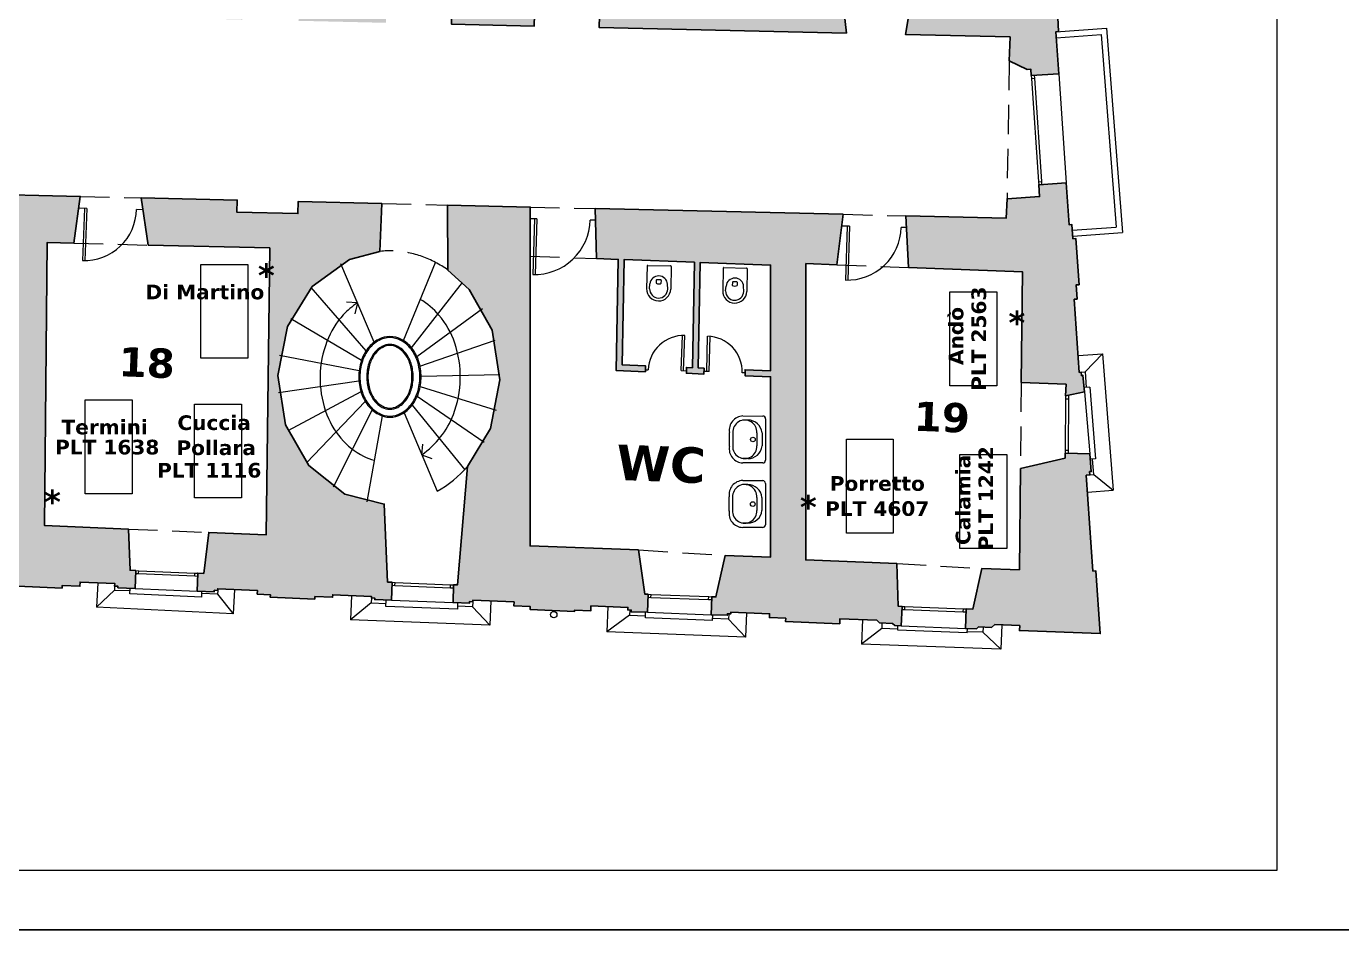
# Model space of a CAD drawing. Extents: x 1037 to 14540, y 1034 to 18285.
# Drawn here: x 5500 to 7742, y 5167 to 6707 of the extents above; entities that cross this region are included whole.
import ezdxf

# ---------------------------------------------------------------- set-up
doc = ezdxf.new("R2010")
doc.units = 0
doc.header["$LTSCALE"] = 100
doc.header["$MEASUREMENT"] = 0
doc.linetypes.add('TRATTEGGIATA', pattern=[0.75, 0.5, -0.25])
for name, color, linetype in [('infissi', 251, 'CONTINUOUS'), ('legenda testi', 7, 'CONTINUOUS'), ('murature polilinee', 7, 'CONTINUOUS'), ('murature retini', 253, 'CONTINUOUS'), ('proiezioni', 252, 'CONTINUOUS'), ('Sanitari', 252, 'CONTINUOUS'), ('Tavoli', 250, 'CONTINUOUS'), ('testi PLT', 154, 'CONTINUOUS')]:
    doc.layers.add(name, color=color, linetype=linetype)
for name, color, linetype, lineweight in [('testi', 252, 'CONTINUOUS', 30), ('testi nomi personale', 251, 'CONTINUOUS', 20), ('testi numero stanza', 40, 'CONTINUOUS', 30)]:
    doc.layers.add(name, color=color, linetype=linetype, lineweight=lineweight)
doc.styles.add('stile1', font='verdanab.ttf', dxfattribs={"height": 1})

msp = doc.modelspace()

# ---------------------------------------------------------------- hatches: boundary and pattern name
at = {"layer": 'murature retini', "lineweight": 30}
h = msp.add_hatch(color=256, dxfattribs=at)
h.paths.add_polyline_path([(6573, 8146.9), (6885.6, 8136.8), (6880.2, 8000.4), (6794.4, 8003.7), (6795.7, 8036.4), (6569.9, 8043.2)])
h.paths.add_polyline_path([(5831.4, 8119.1), (5944.8, 8282.2), (6005.7, 8240.5), (6009.7, 8242.5), (6010.3, 8255.8), (6145.5, 8264.4), (6156.8, 8160.4), (6453, 8150.8), (6449.9, 8047.3), (6146.7, 8055.8), (6140.6, 7897), (6058.2, 7861), (5941.9, 7865.6), (5945.3, 7993.8), (5938, 7998.9), (5938.1, 8015.5), (5932.8, 8017.4), (5923, 8037.6), (5913.7, 8048.7), (5915.3, 8053.5), (5902.8, 8063.9), (5903, 8070.7)])
h.paths.add_polyline_path([(7083.5, 8695.2), (7083, 8702.6), (7112.8, 8706), (7114.2, 8685.6), (7118.8, 8685.7), (7127, 8566.6), (7122.4, 8566.3), (7124.1, 8540.9), (7121.1, 8540.7), (7129.3, 8422.2), (7131.9, 8422.5), (7132.4, 8416.7), (7135, 8417), (7137.6, 8387.9), (7080.1, 8383.7), (7079.4, 8390.2), (7027.5, 8395.8), (7021.5, 8576.5), (6114.1, 8553.4), (6132.5, 8383.8), (5999.2, 8375.3), (5979.7, 8631.7), (5611.1, 8637.7), (5618, 8546.9), (5694.6, 8467), (5573.9, 8293.5), (5489.6, 8350.6), (5483.8, 8347.7), (5471.9, 8354.7), (5468, 8353.1), (5443.9, 8364.5), (5430.2, 8367.8), (5427.4, 8373), (5414, 8374.1), (5407.6, 8381.8), (5269.5, 8382.5), (5269.7, 8402.9), (4958.7, 8406), (4958.5, 8383.9), (4829.4, 8384.5), (4824.7, 8378.9), (4808.7, 8378.7), (4806.7, 8372), (4786.3, 8369.7), (4769.8, 8364.2), (4765, 8365.8), (4752.7, 8358.6), (4746.7, 8359.9), (4664.7, 8306.8), (4599.2, 8408.9), (4581.3, 8554), (4607.9, 8571.4), (4567.8, 8654.9), (4184, 8659.2), (4182, 8518.6), (4130.1, 8519.1), (4131, 8562.7), (3445.2, 8590.8), (3449.3, 8843.1), (3512.7, 8842.4), (3509.5, 8646.1), (4094.5, 8622.1), (4097.9, 8832.3), (4127.9, 8831.8), (4126.1, 8724.7), (4378.4, 8720.6), (4380, 8822.2), (4390.4, 8821.8), (4388.8, 8720.4), (4636.1, 8716.4), (4637.8, 8823.6), (4667.8, 8823.1), (4666.1, 8715.9), (5947.1, 8695.2), (5944.5, 8821), (6012.7, 8822.9), (6016, 8666)])
h.paths.add_polyline_path([(4114.3, 8362.9), (4180.6, 8362.7), (4179.8, 8290.2), (4209.9, 8309.9), (4338, 8240), (4403.7, 8137.7), (4296.8, 8068.4), (4296.4, 8063.5), (4287, 8057), (4287.4, 8052.1), (4276, 8038.6), (4269.1, 8022.3), (4263.8, 8017.6), (4263.2, 8005), (4258.6, 8000), (4255.4, 7881.2), (4234.1, 7881.8), (4225.8, 7570.9), (4246.9, 7570.4), (4243.2, 7434.1), (4247.7, 7429.3), (4247, 7414.9), (4252, 7412.4), (4256.3, 7394.4), (4262.4, 7386.7), (4261.3, 7379.1), (4273.1, 7370.6), (4272.7, 7365.5), (4355.8, 7309.6), (4258.4, 7173), (4156.1, 7242.6), (4153.2, 7111.5), (4108, 7112.5), (4112.8, 7329.8), (4014.9, 7332), (4018.7, 7459.6), (4068.7, 7458.5), (4083.3, 7997.5), (4013.6, 7999.1), (4014.9, 8112.6), (4103.1, 8111.6)])
h.paths.add_polyline_path([(3401.1, 8510.3), (3562.2, 8504.7), (3560.4, 8335.1), (3535, 8335.4), (3533.6, 8298.8), (3427.2, 8293.8), (3426.7, 8281), (3393.3, 8282.3), (3394.6, 8321), (3400.2, 8320.8), (3401.4, 8354.1), (3390.8, 8354.5), (3391.5, 8374.6), (3378.1, 8375), (3381.7, 8480.3), (3395.1, 8479.8), (3396, 8504.3), (3400.9, 8504.1)])
h.paths.add_polyline_path([(3387.8, 8157.7), (3422.1, 8156.4), (3421.8, 8148.7), (3526.8, 8131.7), (3526.2, 8116.5), (3605.4, 8115.2), (3603.7, 8009.2), (3528.4, 8011), (3523.9, 7847.4), (3480.6, 7848.9), (3480.7, 7854.9), (3418.2, 7857), (3418.1, 7851.1), (3366, 7852.9), (3360.7, 7881), (3361.3, 7899.1), (3368.5, 7902.8), (3375.8, 7917.9), (3379.6, 7917.7), (3380.6, 7946.9), (3376.8, 7947), (3377.7, 7972.7), (3364.3, 7973.2), (3367.3, 8062.2), (3380.8, 8061.7), (3381.6, 8087.4), (3395.7, 8086.9), (3396.7, 8115.5), (3386.4, 8115.8)])
h.paths.add_polyline_path([(3357.9, 7636.7), (3414.5, 7634.7), (3414.4, 7628.7), (3476.9, 7626.6), (3477, 7632.6), (3518, 7631.2), (3513.7, 7471), (3605, 7468.9), (3601.5, 7349.2), (3520.4, 7351), (3520.2, 7343.6), (3399.9, 7327.6), (3362.8, 7329), (3364, 7363.7), (3370.9, 7363.5), (3372, 7399), (3365, 7399.2), (3365.7, 7421.5), (3352.3, 7421.9), (3355.5, 7527.2), (3368.9, 7526.8), (3370.3, 7570.4), (3366.9, 7575.5), (3364.8, 7575.5), (3351.9, 7591.4), (3352.5, 7608), (3361.3, 7620), (3357.8, 7633.7)])
h.paths.add_polyline_path([(3354.3, 7198.3), (3391.9, 7197), (3503, 7169.7), (3493.2, 6853.2), (3588.9, 6851), (3588.4, 6831), (3687.2, 6828.8), (3687.7, 6848.8), (3876.7, 6844.5), (3874.8, 6763.8), (3685.8, 6768), (3686.3, 6788), (3587.5, 6790.2), (3587, 6770.2), (3447.9, 6773.4), (3445.2, 6728.4), (3369.1, 6711.3), (3368.3, 6691.6), (3329.6, 6692.5), (3323.5, 6722.2), (3320, 6725.2), (3320.1, 6729.3), (3323.8, 6732.1), (3324.4, 6741), (3332.9, 6743.4), (3334.4, 6780), (3328.9, 6780.3), (3330.3, 6810.6), (3326, 6810.8), (3329.4, 6883.3), (3331, 6883.2), (3334.6, 6890), (3335.4, 6914.4), (3343.3, 6914.2), (3345.6, 6981.1), (3341.8, 6981.2), (3342.7, 7006.9), (3329.3, 7007.4), (3332.8, 7107.7), (3346.2, 7107.2), (3347.1, 7133), (3361.2, 7132.5), (3362.2, 7161), (3351.8, 7161.4)])
h.paths.add_polyline_path([(4105.2, 6992.5), (4150.5, 6991.5), (4147.5, 6860.4), (4305.2, 6856.8), (4302.9, 6754.1), (3984.1, 6761.3), (3985.9, 6842.1), (4101.8, 6839.5)])
h.paths.add_polyline_path([(4415.3, 6854.4), (4569.8, 6850.9), (4596.9, 6877.5), (4599.1, 6941.2), (4530.3, 6988.1), (4537.3, 7028.4), (4613.9, 7135.9), (4710.5, 7071), (4714.4, 7072.7), (4727.1, 7064.8), (4747.4, 7060), (4763.3, 7059.6), (4767, 7053.7), (4781.9, 7052.4), (4789.7, 7048), (4937.2, 7046.6), (4937, 7026.2), (5247.9, 7022), (5248.2, 7043.7), (5385.9, 7042.5), (5386.1, 7051.4), (5397.3, 7052), (5402, 7056.6), (5421.3, 7059.1), (5427.9, 7052.2), (5545.4, 7123.2), (5638.4, 6978.6), (5419.8, 6838.8), (5421.3, 6818.4), (5859.2, 6801.8), (5867.9, 6718.9), (5702.3, 6722.6), (5702.7, 6742.6), (5598.9, 6744.9), (5598.5, 6724.9), (5221.5, 6733.4), (5221.9, 6753.4), (5107, 6756), (5106.6, 6736), (4712.1, 6744.9), (4712.6, 6764.9), (4605.1, 6767.3), (4604.7, 6747.3), (4412.9, 6751.6)])
h.paths.add_polyline_path([(5805.9, 7293.4), (5887, 7346), (5887.3, 7352.5), (5901.7, 7361.6), (5900.8, 7370), (5913.8, 7385.9), (5914.7, 7391.4), (5918.7, 7397.3), (5922.2, 7398), (5923.4, 7416.1), (5930.1, 7418.6), (5933.7, 7554.7), (6045.8, 7550.3), (6044.1, 7508.3), (6124, 7460.6), (6121.1, 7383), (6417.3, 7374.1), (6414.2, 7269.9), (6108.6, 7282.8), (6104.1, 7080.6), (6030.8, 7082.3), (6036.5, 7233.3), (5900.4, 7146.2)])
h.paths.add_polyline_path([(6537.3, 7370.5), (6770.1, 7363.6), (6770.9, 7384.8), (6855.9, 7381.6), (6853.8, 7326.9), (6904.5, 7326.3), (6901.3, 7249.4), (6534.1, 7264.8)])
h.paths.add_polyline_path([(6860.6, 7500.8), (6864.7, 7606), (6779.4, 7609.3), (6775.4, 7504.1)])
h.paths.add_polyline_path([(6789.9, 7884.4), (6875.5, 7881.2), (6872.1, 7793), (6786.5, 7796.2)])
h.paths.add_polyline_path([(7077.5, 7864), (7173.9, 7869.8), (7177.4, 7819.5), (7183.9, 7818.6), (7179.2, 7781.3), (7132.5, 7778.1), (7131.7, 7790), (7073.5, 7790.8)])
h.paths.add_polyline_path([(7061.9, 7574.1), (7145.7, 7586.1), (7145.4, 7590.3), (7192.9, 7593.6), (7202.9, 7557.7), (7195.5, 7555.6), (7200.2, 7487.9), (7056.7, 7476.8)])
h.paths.add_polyline_path([(7050.2, 7355.9), (7213.2, 7368.6), (7214.9, 7344.4), (7219.9, 7344.8), (7225.4, 7266), (7220.3, 7265.6), (7222, 7241.6), (7217.1, 7241.2), (7226, 7112.7), (7230.6, 7113.2), (7231.1, 7107.5), (7233.7, 7107.7), (7236.2, 7079.9), (7199.4, 7077.4), (7198.7, 7085.6), (7114.8, 7087.5), (7125.5, 7239.9), (7005.7, 7245), (7014.2, 7325), (7048.5, 7324.6)])
h.paths.add_polyline_path([(7112.1, 6946.8), (7207.8, 6965.4), (7207.1, 6975), (7244.9, 6977.6), (7247.7, 6943.8), (7245, 6943.6), (7245.5, 6937.9), (7238, 6937.3), (7245.8, 6824.9), (7250.6, 6825.2), (7252.3, 6801.1), (7257.3, 6801.5), (7262.7, 6722.7), (7257.7, 6722.3), (7259.3, 6698.3), (7254.5, 6697.9), (7259.4, 6626.6), (7212.6, 6623.3), (7211.8, 6634.3), (7205.5, 6633.9), (7174.9, 6648.6), (7176.4, 6689.4), (6998.2, 6693.4), (7012.7, 6778.1), (7108.8, 6775.9)])
h.paths.add_polyline_path([(6999.1, 6384.3), (7170, 6380.4), (7171.3, 6413.3), (7226.7, 6417.1), (7225.4, 6437.2), (7272.2, 6440.5), (7277.1, 6369), (7282, 6369.3), (7283.6, 6345.2), (7288.7, 6345.6), (7294.1, 6266.8), (7289, 6266.4), (7290.7, 6242.3), (7285.9, 6242), (7294.4, 6117.5), (7297.7, 6117.8), (7298.2, 6112.1), (7300.8, 6112.3), (7303.3, 6084.4), (7271.2, 6077.5), (7272, 6097.2), (7195.5, 6100.1), (7197.5, 6288.9), (7003.3, 6296.3)])
h.paths.add_polyline_path([(7194.1, 5953.7), (7270.3, 5971.4), (7270.5, 5979.7), (7312.3, 5978.7), (7314.8, 5948.4), (7312.1, 5948.2), (7312.6, 5942.5), (7306.5, 5942), (7317.7, 5778.8), (7322.8, 5779.1), (7330.2, 5672.1), (7192.5, 5677.3), (7192.9, 5685.8), (7150.6, 5687.4), (7144.7, 5682.5), (7122.7, 5683.5), (7119, 5680.4), (7100.5, 5681.1), (7101.9, 5714.3), (7113.1, 5713.9), (7128.6, 5783.3), (7192.3, 5780.9)])
h.paths.add_polyline_path([(6469.1, 6396.7), (6891.8, 6386.9), (6881.1, 6300.9), (6828.4, 6302.9), (6828.3, 5797.6), (6983.3, 5791.7), (6985.8, 5718.7), (6992.3, 5718.5), (6990.9, 5685.2), (6980.1, 5685.7), (6976.2, 5689.5), (6954.2, 5690.3), (6949.5, 5695), (6886.4, 5697.4), (6886.1, 5689), (6793.9, 5692.5), (6794.2, 5698.4), (6766.4, 5699.4), (6766.7, 5705.9), (6700.4, 5708.5), (6700.3, 5705.7), (6694.6, 5705.9), (6694.5, 5703.3), (6666.7, 5704.4), (6667.9, 5735), (6675.1, 5734.7), (6690.9, 5805.5), (6768.3, 5802.6), (6768.4, 6110), (6724.7, 6111.8), (6724.9, 6121.8), (6768.4, 6120.1), (6768.4, 6300.2), (6648.5, 6304.8), (6644.9, 6125), (6654.9, 6124.6), (6654.7, 6114.6), (6624.7, 6115.8), (6624.9, 6125.8), (6634.9, 6125.4), (6638.5, 6305.1), (6518.6, 6309.7), (6515, 6130.3), (6555, 6128.6), (6554.8, 6118.6), (6504.8, 6120.7), (6508.6, 6310.1), (6471.7, 6311.5)])
h.paths.add_polyline_path([(6217.7, 6402.6), (6358.6, 6399.3), (6358.4, 5821.7), (6543.1, 5814.7), (6554, 5739.3), (6559.5, 5739.1), (6558.3, 5708.5), (6530.6, 5709.5), (6530.7, 5712.2), (6524.9, 5712.4), (6525.1, 5716.8), (6462.1, 5719.4), (6461.7, 5710.9), (6434.2, 5712.1), (6434.1, 5710), (6358.5, 5713.1), (6358.7, 5718.2), (6330.8, 5719.3), (6331.1, 5726.1), (6260.7, 5729), (6260.6, 5726.4), (6254.9, 5726.6), (6254.8, 5724), (6227, 5725), (6227.6, 5755.2), (6234.3, 5755), (6251.8, 5957.1), (6290.6, 6021.5), (6307, 6105), (6293.8, 6189.1), (6254.4, 6258.7), (6218.2, 6291.9)])
h.paths.add_polyline_path([(5695.4, 6414.8), (5859.1, 6411), (5858.6, 6390.5), (5962.4, 6388.2), (5962.9, 6408.6), (6105.7, 6405.2), (6102.3, 6323.7), (6050.3, 6309.8), (5986.8, 6263.8), (5944.8, 6195.8), (5928.4, 6112.3), (5941.6, 6028.1), (5980.9, 5958.6), (6042.7, 5910.1), (6109.6, 5892.9), (6115.4, 5759.9), (6123, 5759.6), (6122.3, 5729), (6093.5, 5730.1), (6093.6, 5732.7), (6087.8, 5732.9), (6087.9, 5735.6), (6021.9, 5738.4), (6021.7, 5734.1), (5991.4, 5735.3), (5991.2, 5731), (5915.4, 5734.2), (5915.6, 5738.5), (5893.2, 5739.4), (5893.4, 5745.8), (5825.9, 5748.6), (5825.8, 5745.8), (5820, 5746), (5819.9, 5743.4), (5790.7, 5744.5), (5791.9, 5775.2), (5802, 5774.8), (5810.6, 5844.5), (5908.2, 5840.3), (5914.5, 6329.7), (5707.4, 6334.5)])
h.paths.add_polyline_path([(6027, 6982.3), (6101.8, 6980.7), (6097.7, 6798.7), (6114.5, 6798.3), (6112.6, 6713.3), (5963.3, 6716.7), (5977.6, 6797.3), (6019.9, 6795.7)])
h.paths.add_polyline_path([(6226.5, 6795.8), (6367.4, 6792.6), (6367, 6772.6), (6479, 6770.1), (6479.4, 6790.1), (6887.8, 6780.9), (6897.4, 6695.7), (6476.1, 6705.2), (6476.5, 6725.2), (6366, 6727.6), (6365.5, 6707.6), (6224.6, 6710.8)])
h.paths.add_polyline_path([(7083.9, 7984.6), (7165.7, 7989.5), (7164.4, 8007.3), (7168.5, 8007.6), (7160.1, 8129.2), (7154.5, 8128.8), (7153.8, 8136.5), (7150.2, 8136.3), (7141.2, 8246.7), (7146.8, 8247.2), (7146.3, 8252.9), (7149, 8253.1), (7146.3, 8286.2), (7090.6, 8281.7), (7092, 8268.4), (7031.8, 8257.9), (7035.3, 8132), (7000.8, 8133.1), (6997.9, 8058.8), (7087.8, 8055.9)])
h.paths.add_polyline_path([(5214.5, 6426.1), (5591.5, 6417.3), (5580.3, 6337.5), (5535, 6338.6), (5530.4, 5856.6), (5673.5, 5850.4), (5676.5, 5780), (5686.2, 5779.6), (5685, 5748.9), (5655.6, 5750.3), (5655.7, 5752.9), (5650, 5753.2), (5650.2, 5757.6), (5591.2, 5760), (5590.8, 5752.8), (5560.5, 5754), (5560.4, 5749.7), (5484.6, 5752.9), (5484.7, 5757.2), (5454.4, 5758.4), (5454.8, 5766.8), (5392.3, 5769.4), (5392.2, 5766.2), (5386.5, 5766.5), (5386.4, 5763.8), (5355.6, 5765), (5356.8, 5796.6), (5368, 5796.1), (5381, 5866.7), (5476.8, 5862.6), (5481.4, 6339.8), (5233.6, 6345.6)])
h.paths.add_polyline_path([(4705.2, 6438), (5099.6, 6428.8), (5075.8, 5882.3), (5238, 5875.3), (5241.2, 5801), (5251.9, 5800.6), (5250.7, 5769.4), (5219.8, 5770.8), (5219.9, 5773.4), (5214.2, 5773.7), (5214.4, 5779.1), (5147.2, 5781.7), (5147, 5775.6), (5116.7, 5776.8), (5116.5, 5770.8), (5046.5, 5773.5), (5046.8, 5780), (5019.6, 5781), (5019.9, 5788.6), (4950.1, 5791.3), (4949.9, 5786.4), (4944.2, 5786.6), (4944.1, 5784), (4913.3, 5785.2), (4914.6, 5816.9), (4921.8, 5816.6), (4930.7, 5889.2), (5031.4, 5884.9), (5046.4, 6350), (4726.1, 6357.5)])
h.paths.add_polyline_path([(4407.6, 6445.7), (4597.8, 6441.2), (4595.7, 6401), (4643, 6306.8), (4630, 5903.4), (4795, 5896.3), (4798.1, 5821.9), (4808.3, 5821.5), (4807.1, 5789.7), (4776.1, 5791.2), (4776.2, 5793.9), (4770.5, 5794.2), (4770.7, 5799), (4708.5, 5801.4), (4708.3, 5795.3), (4680.4, 5796.3), (4680.2, 5791.3), (4608.2, 5794), (4608.5, 5801.4), (4576.3, 5802.6), (4576.4, 5806.9), (4508.5, 5811.7), (4508.4, 5808.6), (4502.7, 5808.8), (4502.6, 5806.1), (4474.9, 5807.2), (4476.2, 5840.6), (4482.6, 5840.4), (4487.6, 5911.4), (4573.5, 5907.7), (4588.2, 6361.4), (4419.8, 6365.4)])
h.paths.add_polyline_path([(3977.2, 6455), (4302.5, 6447.4), (4286.2, 6367.8), (4203.6, 6369.7), (4189.2, 5925.2), (4361.3, 5917.8), (4364.3, 5845.5), (4372.6, 5845.1), (4371.3, 5811.7), (4343.3, 5813), (4343.5, 5815.6), (4337.7, 5815.9), (4338, 5821.1), (4269.8, 5824.1), (4269.6, 5817.6), (4239.2, 5819), (4239, 5814.7), (4163.9, 5818), (4164.1, 5822.3), (4142.1, 5823.3), (4142.5, 5831.1), (4072.7, 5834.2), (4072.6, 5830.6), (4066.9, 5830.8), (4066.8, 5828.2), (4039.1, 5829.2), (4040.4, 5862), (4048.7, 5861.7), (4063.6, 5932.2), (4131, 5929.3), (4145.2, 6369), (4123.3, 6369.5), (4125.1, 6425.3), (3976.8, 6428.7)])
h.paths.add_polyline_path([(3690.3, 6461.7), (3867.9, 6457.6), (3865.2, 6371.6), (3839.7, 6372.2), (3825.8, 5942.4), (3919.2, 5938.4), (3927.9, 5866.9), (3935.5, 5866.5), (3934.2, 5833.7), (3906.4, 5835.1), (3906.5, 5837.7), (3900.8, 5838), (3901, 5842.6), (3833.2, 5845.6), (3833, 5840.5), (3805.9, 5841.8), (3805.6, 5834.7), (3732, 5837.9), (3732.3, 5845), (3705.5, 5846.2), (3705.8, 5851.3), (3635.8, 5854.4), (3635.7, 5851.3), (3630, 5851.5), (3629.9, 5848.8), (3602.9, 5849.9), (3604.2, 5883.7), (3613.8, 5883.3), (3628.8, 5953.4), (3770.8, 5947.3), (3784.6, 6373.5), (3703.6, 6375.4)])
h.paths.add_polyline_path([(3320.5, 6541.3), (3362.1, 6540.4), (3361.8, 6530.9), (3433.8, 6520.1), (3430.9, 6467.8), (3588.6, 6464.1), (3565.2, 6378.6), (3426.2, 6381.9), (3418, 6230.9), (3337.8, 6225.8), (3337.3, 6214.4), (3304.3, 6216.5), (3305.7, 6250), (3312.9, 6250.4), (3315.6, 6317.9), (3311.3, 6318.1), (3312.7, 6348.4), (3308.4, 6348.6), (3311.8, 6419), (3316.1, 6418.8), (3319, 6496.9), (3313.5, 6498.9), (3313.6, 6507.8), (3310.1, 6510.9), (3310.2, 6515), (3313.9, 6517.8)])
h.paths.add_polyline_path([(3300.1, 6113), (3332.3, 6111.9), (3331.9, 6100.5), (3410, 6085), (3403.3, 5963.2), (3485.8, 5959.6), (3491.8, 5888.6), (3499.3, 5888.2), (3498, 5854.4), (3470.8, 5855.7), (3471, 5858.3), (3465.2, 5858.6), (3465.6, 5865.9), (3391.2, 5869.2), (3390.9, 5860.6), (3366, 5861.7), (3365.9, 5858.6), (3315.3, 5860.8), (3315.5, 5866.2), (3293.3, 5867.2), (3295, 5904.8), (3290.7, 5905), (3293.9, 5975.4), (3298.1, 5975.2), (3299.5, 6005.6), (3302.9, 6005.5), (3305.4, 6066.3), (3298.3, 6067.7)])

# ---------------------------------------------------------------- linework, layer by layer
at = {"layer": 'infissi', "linetype": 'Continuous'}
for p, q in [((7212.6, 6623.3), (7212.9, 6618.3)), ((7212.9, 6618.3), (7225, 6442.2)), ((7217.5, 6623.7), (7217.9, 6618.7)), ((7217.9, 6618.7), (7230, 6442.6)), ((7225, 6442.2), (7225.4, 6437.2)), ((7230, 6442.6), (7230.3, 6437.6)), ((5602.5, 6396.9), (5588.7, 6397.4)), ((5598.5, 6397), (5595.5, 6308.1)), ((5602.5, 6396.9), (5599.5, 6308)), ((5698.4, 6394.6), (5687.5, 6395.3)), ((6370, 6378.9), (6358.1, 6379.3)), ((6366, 6379.1), (6362.8, 6284.3)), ((6370, 6378.9), (6366.8, 6284.3)), ((6469.7, 6376.7), (6460.8, 6377)), ((6903, 6366.5), (6889.4, 6366.9)), ((6899, 6366.6), (6895.9, 6274.7)), ((6903, 6366.5), (6899.9, 6274.7)), ((7000.1, 6364.3), (6991, 6364.6)), ((6615.8, 6120.4), (6618.3, 6180.2)), ((6619.8, 6120.2), (6622.3, 6180.2)), ((6659.8, 6119), (6661, 6178.9)), ((6663.8, 6118.9), (6665, 6178.7)), ((6554.8, 6122), (6559.8, 6121.8)), ((6615.8, 6120.4), (6624.8, 6120)), ((6663.8, 6118.9), (6654.8, 6119.1)), ((6724.8, 6116.7), (6719.8, 6116.8)), ((6724.8, 6116.7), (6719.8, 6116.8)), ((7271.2, 6077.5), (7271.2, 6072.5)), ((7276.3, 6078.6), (7276.2, 6072.4)), ((7271.2, 6072.5), (7270.5, 5984.7)), ((7276.2, 6072.4), (7275.5, 5984.6)), ((7270.5, 5984.7), (7270.5, 5979.7)), ((7275.5, 5984.6), (7275.5, 5979.6)), ((5691, 5774.4), (5786.7, 5770.4)), ((5691.2, 5779.4), (5786.9, 5775.4)), ((6127.9, 5754.4), (6222.6, 5750.4)), ((6128.1, 5759.4), (6222.9, 5755.4)), ((6564.3, 5733.9), (6662.7, 5730.2)), ((6564.5, 5738.9), (6662.9, 5735.2)), ((6997.3, 5718.3), (7096.9, 5714.5)), ((6997.1, 5713.3), (7096.7, 5709.5))]:
    msp.add_line(p, q, dxfattribs=at)
at = {"layer": 'infissi'}
for p, q in [((7212.9, 6618.3), (7217.9, 6618.7)), ((7225, 6442.2), (7230, 6442.6)), ((7271.2, 6072.5), (7276.2, 6072.4)), ((7270.5, 5984.7), (7275.5, 5984.6))]:
    msp.add_line(p, q, dxfattribs=at)
at = {"layer": 'infissi', "linetype": 'Continuous'}
for centre, radius, start, end in [((5598.5, 6397), 89, 268.0724, 358.9132), ((6366, 6379.1), 94.8, 268.0724, 358.7625), ((6899, 6366.6), 91.9, 268.0724, 358.7625), ((6619.8, 6120.2), 60, 87.6301, 178.4709), ((6659.8, 6119), 60, 357.9875, 88.8283)]:
    msp.add_arc(centre, radius, start, end, dxfattribs=at)
at = {"layer": 'legenda testi', "lineweight": 30}
msp.add_lwpolyline([(1036.6, 18284.6), (14540.3, 18284.6), (14540.3, 5167.4), (1036.6, 5167.4)], close=True, dxfattribs=at)
at = {"layer": 'legenda testi'}
msp.add_lwpolyline([(1125.6, 5269.1), (7631.9, 5269.1), (7631.9, 9380), (1125.6, 9380)], close=True, dxfattribs=at)
at = {"layer": 'murature polilinee', "lineweight": 30}
for points in [[(6226.5, 6795.8), (6367.4, 6792.6), (6367, 6772.6), (6479, 6770.1), (6479.4, 6790.1), (6887.8, 6780.9), (6897.4, 6695.7), (6476.1, 6705.2), (6476.5, 6725.2), (6366, 6727.6), (6365.5, 6707.6), (6224.6, 6710.8)], [(6999.1, 6384.3), (7170, 6380.4), (7171.3, 6413.3), (7226.7, 6417.1), (7225.4, 6437.2), (7272.2, 6440.5), (7277.1, 6369), (7282, 6369.3), (7283.6, 6345.2), (7288.7, 6345.6), (7294.1, 6266.8), (7289, 6266.4), (7290.7, 6242.3), (7285.9, 6242), (7294.4, 6117.5), (7297.7, 6117.8), (7298.2, 6112.1), (7300.8, 6112.3), (7303.3, 6084.4), (7271.2, 6077.5), (7272, 6097.2), (7195.5, 6100.1), (7197.5, 6288.9), (7003.3, 6296.3)], [(5695.4, 6414.8), (5859.1, 6411), (5858.6, 6390.5), (5962.4, 6388.2), (5962.9, 6408.6), (6105.7, 6405.2), (6102.3, 6323.7), (6050.3, 6309.8), (5986.8, 6263.8), (5944.8, 6195.8), (5928.4, 6112.3), (5941.6, 6028.1), (5980.9, 5958.6), (6042.7, 5910.1), (6109.6, 5892.9), (6115.4, 5759.9), (6123, 5759.6), (6122.3, 5729), (6093.5, 5730.1), (6093.6, 5732.7), (6087.8, 5732.9), (6087.9, 5735.6), (6021.9, 5738.4), (6021.7, 5734.1), (5991.4, 5735.3), (5991.2, 5731), (5915.4, 5734.2), (5915.6, 5738.5), (5893.2, 5739.4), (5893.4, 5745.8), (5825.9, 5748.6), (5825.8, 5745.8), (5820, 5746), (5819.9, 5743.4), (5790.7, 5744.5), (5791.9, 5775.2), (5802, 5774.8), (5810.6, 5844.5), (5908.2, 5840.3), (5914.5, 6329.7), (5707.4, 6334.5)], [(6217.7, 6402.6), (6358.6, 6399.3), (6358.4, 5821.7), (6543.1, 5814.7), (6554, 5739.3), (6559.5, 5739.1), (6558.3, 5708.5), (6530.6, 5709.5), (6530.7, 5712.2), (6524.9, 5712.4), (6525.1, 5716.8), (6462.1, 5719.4), (6461.7, 5710.9), (6434.2, 5712.1), (6434.1, 5710), (6358.5, 5713.1), (6358.7, 5718.2), (6330.8, 5719.3), (6331.1, 5726.1), (6260.7, 5729), (6260.6, 5726.4), (6254.9, 5726.6), (6254.8, 5724), (6227, 5725), (6227.6, 5755.2), (6234.3, 5755), (6251.8, 5957.1), (6290.6, 6021.5), (6307, 6105), (6293.8, 6189.1), (6254.4, 6258.7), (6218.2, 6291.9)], [(6469.1, 6396.7), (6891.8, 6386.9), (6881.1, 6300.9), (6828.4, 6302.9), (6828.3, 5797.6), (6983.3, 5791.7), (6985.8, 5718.7), (6992.3, 5718.5), (6990.9, 5685.2), (6980.1, 5685.7), (6976.2, 5689.5), (6954.2, 5690.3), (6949.5, 5695), (6886.4, 5697.4), (6886.1, 5689), (6793.9, 5692.5), (6794.2, 5698.4), (6766.4, 5699.4), (6766.7, 5705.9), (6700.4, 5708.5), (6700.3, 5705.7), (6694.6, 5705.9), (6694.5, 5703.3), (6666.7, 5704.4), (6667.9, 5735), (6675.1, 5734.7), (6690.9, 5805.5), (6768.3, 5802.6), (6768.4, 6110), (6724.7, 6111.8), (6724.9, 6121.8), (6768.4, 6120.1), (6768.4, 6300.2), (6648.5, 6304.8), (6644.9, 6125), (6654.9, 6124.6), (6654.7, 6114.6), (6624.7, 6115.8), (6624.9, 6125.8), (6634.9, 6125.4), (6638.5, 6305.1), (6518.6, 6309.7), (6515, 6130.3), (6555, 6128.6), (6554.8, 6118.6), (6504.8, 6120.7), (6508.6, 6310.1), (6471.7, 6311.5)], [(7194.1, 5953.7), (7270.3, 5971.4), (7270.5, 5979.7), (7312.3, 5978.7), (7314.8, 5948.4), (7312.1, 5948.2), (7312.6, 5942.5), (7306.5, 5942), (7317.7, 5778.8), (7322.8, 5779.1), (7330.2, 5672.1), (7192.5, 5677.3), (7192.9, 5685.8), (7150.6, 5687.4), (7144.7, 5682.5), (7122.7, 5683.5), (7119, 5680.4), (7100.5, 5681.1), (7101.9, 5714.3), (7113.1, 5713.9), (7128.6, 5783.3), (7192.3, 5780.9)]]:
    msp.add_lwpolyline(points, close=True, dxfattribs=at)
for points in [[(7257.7, 6722.3), (7259.3, 6698.3), (7254.5, 6697.9), (7259.4, 6626.6), (7212.6, 6623.3), (7211.8, 6634.3), (7205.5, 6633.9), (7174.9, 6648.6), (7176.4, 6689.4), (6998.2, 6693.4), (7012.7, 6778.1)], [(5214.5, 6426.1), (5591.5, 6417.3), (5580.3, 6337.5), (5535, 6338.6), (5530.4, 5856.6), (5673.5, 5850.4), (5676.5, 5780), (5686.2, 5779.6), (5685, 5748.9), (5655.6, 5750.3), (5655.7, 5752.9), (5650, 5753.2), (5650.2, 5757.6), (5591.2, 5760), (5590.8, 5752.8), (5560.5, 5754), (5560.4, 5749.7), (5484.6, 5752.9)]]:
    msp.add_lwpolyline(points, dxfattribs=at)
at = {"layer": 'proiezioni'}
for p, q in [((7254.5, 6697.9), (7341, 6703.9)), ((7255.2, 6687.9), (7331.7, 6693.2)), ((7331.7, 6693.2), (7357.4, 6365.1)), ((7341, 6703.9), (7368, 6355.8)), ((7282.6, 6359.6), (7357.4, 6365.1)), ((7283.3, 6349.6), (7368, 6355.8)), ((6092.5, 6169), (6035.5, 6302.4)), ((6142.7, 6171.5), (6196.8, 6305)), ((6078.9, 6154.4), (5985, 6261.9)), ((6156.3, 6159.3), (6243.3, 6270.7)), ((6064, 6235.7), (6045.1, 6236.9)), ((6064, 6235.7), (6059.5, 6217.3)), ((6165.3, 6144.6), (6277.2, 6226.1)), ((6070.8, 6137.7), (5950.2, 6208.7)), ((6170.6, 6128.1), (6298.9, 6172.1)), ((6066.9, 6119.9), (5931.4, 6146.2)), ((7292.5, 6146), (7333.8, 6149.3)), ((7304.4, 6118.3), (7333.8, 6149.3)), ((7333.8, 6149.3), (7352.2, 5916.7)), ((6066.6, 6102.5), (5929.7, 6082.4)), ((6172.5, 6111.1), (6307, 6113.7)), ((7297.7, 6117.8), (7304.4, 6118.3)), ((7304.4, 6118.3), (7306.5, 6091.7)), ((6070, 6084.5), (5945.3, 6018)), ((6166.1, 6076.8), (6280.1, 5998.3)), ((6171, 6093.4), (6300.4, 6053)), ((7312.6, 6092.2), (7302.7, 6091.4)), ((7312.6, 6092.2), (7322.2, 5970.2)), ((6077.3, 6067.9), (5977, 5963.4)), ((6157.2, 6061.5), (6246.8, 5951.5)), ((6089.2, 6053.3), (6022.8, 5921.5)), ((6105.9, 6043.3), (6080, 5896.9)), ((6143.5, 6048.7), (6199.7, 5914.8)), ((6173.6, 5977), (6175.4, 5995.3)), ((6173.6, 5977), (6190.7, 5970.6)), ((7322.2, 5970.2), (7313.1, 5969.3)), ((7319.3, 5943.1), (7316.9, 5969.7)), ((7312.6, 5942.5), (7319.3, 5943.1)), ((7319.3, 5943.1), (7352.2, 5916.7)), ((7308.5, 5913.3), (7352.2, 5916.7)), ((5691, 5774.4), (5691.2, 5779.4)), ((5786.7, 5770.4), (5786.9, 5775.4)), ((5621.4, 5758.8), (5619.4, 5717.1)), ((5649.8, 5746.4), (5619.4, 5717.1)), ((5650, 5753.2), (5649.8, 5746.4)), ((5649.8, 5746.4), (5676.4, 5745.5)), ((5676.2, 5740.1), (5676.5, 5749.3)), ((5798.5, 5734.3), (5799, 5744.2)), ((5825.4, 5739.1), (5798.8, 5740.4)), ((5825.8, 5745.8), (5825.4, 5739.1)), ((5854.4, 5747.4), (5852.4, 5706)), ((6127.9, 5754.4), (6128.1, 5759.4)), ((6222.6, 5750.4), (6222.9, 5755.4)), ((5798.5, 5734.3), (5676.2, 5740.1)), ((5825.4, 5739.1), (5852.4, 5706)), ((6053.7, 5737), (6052.1, 5695.7)), ((6087.5, 5724.5), (6052.1, 5695.7)), ((6087.8, 5732.9), (6087.5, 5724.5)), ((6087.5, 5724.5), (6112.7, 5723.5)), ((6112.5, 5718.2), (6112.9, 5729.3)), ((6234.9, 5713.6), (6112.5, 5718.2)), ((6234.9, 5713.6), (6235.3, 5724.7)), ((6260.3, 5717.9), (6235.1, 5718.9)), ((6260.6, 5726.4), (6260.3, 5717.9)), ((6260.3, 5717.9), (6289.7, 5686.7)), ((6291.3, 5727.8), (6289.7, 5686.7)), ((6490.7, 5718.2), (6489, 5675.3)), ((6564.3, 5733.9), (6564.5, 5738.9)), ((6662.7, 5730.2), (6662.9, 5735.2)), ((6997.1, 5713.3), (6997.3, 5718.3)), ((5852.4, 5706), (5619.4, 5717.1)), ((6289.7, 5686.7), (6052.1, 5695.7)), ((6527.9, 5703.3), (6489, 5675.3)), ((6528.2, 5712.3), (6527.9, 5703.3)), ((6527.9, 5703.3), (6555, 5702.3)), ((6554.9, 5699), (6555.2, 5708.6)), ((6669.4, 5694.6), (6554.9, 5699)), ((6669.4, 5694.6), (6669.8, 5704.2)), ((6696.7, 5696.9), (6669.6, 5697.9)), ((6697, 5705.9), (6696.7, 5696.9)), ((6696.7, 5696.9), (6725.6, 5666.3)), ((6727.1, 5707.4), (6725.6, 5666.3)), ((6924.8, 5695.9), (6923.3, 5654.4)), ((7096.7, 5709.5), (7096.9, 5714.5)), ((6725.6, 5666.3), (6489, 5675.3)), ((6957.7, 5680.9), (6923.3, 5654.4)), ((6958, 5690.2), (6957.7, 5680.9)), ((6985.2, 5679.8), (6957.7, 5680.9)), ((6985.1, 5677.8), (6985.4, 5685.4)), ((7103.5, 5673.3), (6985.1, 5677.8)), ((7103.5, 5673.3), (7103.8, 5680.9)), ((7130.1, 5674.3), (7103.6, 5675.3)), ((7130.4, 5683.1), (7130.1, 5674.3)), ((7130.1, 5674.3), (7160.9, 5645.4)), ((7162.4, 5686.9), (7160.9, 5645.4)), ((7160.9, 5645.4), (6923.3, 5654.4))]:
    msp.add_line(p, q, dxfattribs=at)
at = {"layer": 'proiezioni', "linetype": 'TRATTEGGIATA'}
for p, q in [((7174.9, 6648.6), (7171.3, 6413.3)), ((5591.5, 6417.3), (5695.4, 6414.8)), ((6105.7, 6405.2), (6217.7, 6402.6)), ((6358.6, 6399.3), (6469.1, 6396.7)), ((6891.8, 6386.9), (6999.1, 6384.3)), ((5580.3, 6337.5), (5707.4, 6334.5)), ((6358.5, 6315.8), (6471.7, 6311.5)), ((6881.1, 6300.9), (7003.3, 6296.3)), ((7195.5, 6100.1), (7194.1, 5953.7)), ((5673.5, 5850.4), (5810.6, 5844.5)), ((6543.1, 5814.7), (6690.9, 5805.5)), ((6983.3, 5791.7), (7128.6, 5783.3))]:
    msp.add_line(p, q, dxfattribs=at)
at = {"layer": 'proiezioni', "linetype": 'Continuous'}
for p, q in [((7259.4, 6626.6), (7272.2, 6440.5)), ((7303.3, 6084.4), (7312.3, 5978.7)), ((5686, 5774.6), (5691, 5774.4)), ((5686.2, 5779.6), (5691.2, 5779.4)), ((5786.7, 5770.4), (5791.7, 5770.2)), ((5786.9, 5775.4), (5791.9, 5775.2)), ((5685, 5748.9), (5790.7, 5744.5)), ((6122.9, 5754.6), (6127.9, 5754.4)), ((6123, 5759.6), (6128.1, 5759.4)), ((6222.6, 5750.4), (6227.4, 5750.2)), ((6222.9, 5755.4), (6227.6, 5755.2)), ((6122.3, 5729), (6227, 5725)), ((6559.3, 5734.1), (6564.3, 5733.9)), ((6559.5, 5739.1), (6564.5, 5738.9)), ((6662.7, 5730.2), (6667.7, 5730)), ((6662.9, 5735.2), (6667.9, 5735)), ((6992.3, 5718.5), (6997.3, 5718.3)), ((6558.3, 5708.5), (6666.7, 5704.4)), ((6992.1, 5713.5), (6997.1, 5713.3)), ((7096.7, 5709.5), (7101.7, 5709.3)), ((7096.9, 5714.5), (7101.9, 5714.3)), ((6990.9, 5685.2), (7100.5, 5681.1))]:
    msp.add_line(p, q, dxfattribs=at)
at = {"layer": 'proiezioni', "linetype": 'TRATTEGGIATA'}
msp.add_lwpolyline([(6196.8, 6305, 0.147528), (6102.3, 6323.7, 0.102754)], format="xyb", dxfattribs=at)
at = {"layer": 'proiezioni'}
for points in [[(6218.2, 6291.9, 0.032538), (6196.8, 6305, 0.110755)], [(6064, 6235.7, 0.065403), (6039.9, 6215.4, 0.093151), (6011.9, 6170, 0.087338), (6000.3, 6110.9, 0.087338), (6009.6, 6051.4, 0.093151), (6035.9, 6005, 0.102754), (6074.6, 5974.6, 0.050717), (6092.6, 5967.8, 0.104729)], [(6173.6, 5977, 0.150118), (6227.5, 6045.7, 0.087338), (6239.4, 6106.3, 0.087338), (6229.9, 6167.3, 0.093151), (6202.8, 6215.1, 0.083165), (6171.2, 6241.9, 0.06398)], [(6199.7, 5914.8, 0.087508), (6251.8, 5957.1)]]:
    msp.add_lwpolyline(points, format="xyb", dxfattribs=at)
at = {"layer": 'proiezioni', "const_width": 0.5}
for points in [[(6171, 6241.9, 1), (6171.5, 6241.9, 1)], [(6092.3, 5967.8, 1), (6092.8, 5967.8, 1)]]:
    msp.add_lwpolyline(points, format="xyb", close=True, dxfattribs=at)
at = {"layer": 'proiezioni'}
for points in [[(6119.4, 6041, 0.123743), (6139, 6046, 0.105618), (6157, 6061.2, 0.087202), (6168.3, 6082.8, 0.077526), (6172.5, 6109.8, 0.077526), (6168.3, 6136.9, 0.087202), (6157, 6158.5, 0.105618), (6139, 6173.7, 0.123743), (6119.4, 6178.6, 0.123743), (6099.8, 6173.7, 0.105618), (6081.9, 6158.5, 0.087202), (6070.5, 6136.9, 0.077526), (6066.3, 6109.8, 0.077526), (6070.5, 6082.8, 0.087202), (6081.9, 6061.2, 0.105618), (6099.8, 6046, 0.123743)], [(6119.4, 6043, 0.123743), (6138, 6047.7, 0.105618), (6155.4, 6062.4, 0.087202), (6166.4, 6083.4, 0.077526), (6170.5, 6109.8, 0.077526), (6166.4, 6136.3, 0.087202), (6155.4, 6157.3, 0.105618), (6138, 6172, 0.123743), (6119.4, 6176.6, 0.123743), (6100.8, 6172, 0.105618), (6083.4, 6157.3, 0.087202), (6072.4, 6136.3, 0.077526), (6068.3, 6109.8, 0.077526), (6072.4, 6083.4, 0.087202), (6083.4, 6062.4, 0.105618), (6100.8, 6047.7, 0.123743)], [(6119.4, 6054.5, 0.123743), (6132.6, 6057.8, 0.105618), (6146.3, 6069.4, 0.087202), (6155.5, 6086.9, 0.077526), (6159, 6109.8, 0.077526), (6155.5, 6132.8, 0.087202), (6146.3, 6150.2, 0.105618), (6132.6, 6161.8, 0.123743), (6119.4, 6165.2, 0.123743), (6106.2, 6161.8, 0.105618), (6092.5, 6150.2, 0.087202), (6083.4, 6132.8, 0.077526), (6079.8, 6109.8, 0.077526), (6083.4, 6086.9, 0.087202), (6092.5, 6069.4, 0.105618), (6106.2, 6057.8, 0.123743)], [(6119.4, 6056.5, 0.123743), (6131.7, 6059.6, 0.105618), (6144.7, 6070.6, 0.087202), (6153.6, 6087.5, 0.077526), (6157, 6109.8, 0.077526), (6153.6, 6132.2, 0.087202), (6144.7, 6149, 0.105618), (6131.7, 6160.1, 0.123743), (6119.4, 6163.2, 0.123743), (6107.1, 6160.1, 0.105618), (6094.1, 6149, 0.087202), (6085.3, 6132.2, 0.077526), (6081.8, 6109.8, 0.077526), (6085.3, 6087.5, 0.087202), (6094.1, 6070.6, 0.105618), (6107.1, 6059.6, 0.123743)]]:
    msp.add_lwpolyline(points, format="xyb", close=True, dxfattribs=at)
at = {"layer": 'proiezioni', "linetype": 'Continuous'}
msp.add_circle((6398.6, 5704.5), 5.5, dxfattribs=at)
at = {"layer": 'Sanitari', "linetype": 'Continuous'}
for p, q in [((6557.8, 6298.7), (6556.9, 6260.2)), ((6598.9, 6297.8), (6598, 6259.2)), ((6687.5, 6294.9), (6686.6, 6256.4)), ((6728.6, 6294), (6727.7, 6255.5)), ((6561.9, 6260), (6562.7, 6268.3)), ((6573.4, 6274.4), (6573.3, 6269.6)), ((6581, 6275.3), (6574.5, 6275.4)), ((6581.9, 6269.4), (6582.1, 6274.2)), ((6593, 6259.3), (6592.6, 6267.6)), ((6691.6, 6256.3), (6692.4, 6264.6)), ((6703.1, 6270.6), (6703, 6265.8)), ((6710.6, 6271.5), (6704.2, 6271.7)), ((6711.6, 6265.6), (6711.7, 6270.4)), ((6722.7, 6255.6), (6722.3, 6263.9)), ((6729.5, 6036.1), (6720.6, 6036.2)), ((6721.1, 6043.1), (6755, 6043)), ((6698, 5991.1), (6698, 6015.1)), ((6703.8, 6014.5), (6703.8, 5992.1)), ((6744.9, 6014.4), (6744.9, 5992)), ((6753.9, 6014.4), (6753.8, 5992)), ((6729.4, 5970.4), (6720.4, 5970.4)), ((6754.8, 5963), (6720.9, 5963)), ((6729.3, 5926.1), (6720.3, 5926.2)), ((6720.9, 5933.1), (6754.8, 5933)), ((6697.7, 5881.1), (6697.8, 5905.1)), ((6703.6, 5904.5), (6703.5, 5882.1)), ((6744.7, 5904.4), (6744.6, 5882)), ((6753.6, 5904.4), (6753.6, 5882)), ((6729.1, 5860.4), (6720.2, 5860.4)), ((6754.6, 5853), (6720.7, 5853))]:
    msp.add_line(p, q, dxfattribs=at)
at = {"layer": 'Sanitari'}
for p, q in [((6558.9, 6299.8), (6597.8, 6298.9)), ((6688.6, 6296), (6727.5, 6295.1)), ((6759.8, 6038.2), (6759.6, 5967.7)), ((6759.5, 5928.2), (6759.4, 5857.7))]:
    msp.add_line(p, q, dxfattribs=at)
at = {"layer": 'Sanitari', "linetype": 'Continuous'}
for centre in [(6738.2, 6003), (6738, 5893)]:
    msp.add_circle(centre, 4, dxfattribs=at)
for centre, radius, start, end in [((6558.9, 6298.7), 1.11, 88.7075, 178.7075), ((6577.6, 6266.9), 15, 2.8032, 174.6118), ((6597.8, 6297.8), 1.11, 358.7075, 88.7075), ((6688.6, 6294.9), 1.11, 88.7075, 178.7075), ((6727.4, 6294), 1.11, 358.7075, 88.7075), ((6577.5, 6259.7), 20.5, 178.7075, 358.7075), ((6577.5, 6259.7), 15.5, 178.7075, 358.7075), ((6577.8, 6276.4), 8.17, 236.6998, 300.7151), ((6574.5, 6274.3), 1.11, 88.7075, 178.7075), ((6580.9, 6274.2), 1.11, 358.7075, 88.7075), ((6707.1, 6255.9), 20.5, 178.7075, 358.7075), ((6707.1, 6255.9), 15.5, 178.7075, 358.7075), ((6707.3, 6263.1), 15, 2.8032, 174.6118), ((6707.4, 6272.6), 8.17, 236.6998, 300.7151), ((6704.2, 6270.6), 1.11, 88.7075, 178.7075), ((6710.6, 6270.4), 1.11, 358.7075, 88.7075), ((6721.9, 6019), 24.1, 91.7569, 189.1662), ((6724.4, 6015.6), 20.6, 356.7085, 183.0268), ((6729.9, 6012), 24.1, 5.6117, 90.751), ((6755, 6038.2), 4.8, 359.8677, 89.8677), ((6721.8, 5987.2), 24.1, 170.5692, 267.9785), ((6724.3, 5991), 20.6, 176.7085, 3.0268), ((6729.8, 5994.5), 24.1, 268.9844, 354.1236), ((6754.8, 5967.8), 4.8, 269.8677, 359.8677), ((6721.6, 5909), 24.1, 91.7569, 189.1662), ((6724.1, 5905.6), 20.6, 356.7085, 183.0268), ((6729.6, 5902), 24.1, 5.6117, 90.751), ((6754.7, 5928.2), 4.8, 359.8677, 89.8677), ((6721.5, 5877.2), 24.1, 170.5692, 267.9785), ((6724.1, 5881), 20.6, 176.7085, 3.0268), ((6729.6, 5884.5), 24.1, 268.9844, 354.1236), ((6754.6, 5857.8), 4.8, 269.8677, 359.8677)]:
    msp.add_arc(centre, radius, start, end, dxfattribs=at)
at = {"layer": 'Tavoli'}
for points in [[(5877.1, 6301.6), (5877.1, 6141.6), (5797.1, 6141.6), (5797.1, 6301.6)], [(7153.8, 6254.5), (7153.8, 6094.5), (7073.8, 6094.5), (7073.8, 6254.5)], [(5680.1, 6070.4), (5680.1, 5910.4), (5600.1, 5910.4), (5600.1, 6070.4)], [(5866.3, 6063.4), (5866.3, 5903.4), (5786.3, 5903.4), (5786.3, 6063.4)], [(6977.4, 6003.3), (6977.4, 5843.3), (6897.4, 5843.3), (6897.4, 6003.3)], [(7170.9, 5977.3), (7170.9, 5817.3), (7090.9, 5817.3), (7090.9, 5977.3)]]:
    msp.add_lwpolyline(points, close=True, dxfattribs=at)

# ---------------------------------------------------------------- texts
at = {"layer": 'testi', "style": 'stile1'}
msp.add_text('WC', height=60.36, rotation=357.7762, dxfattribs=at).set_placement((6504.3, 5934.3))
at = {"layer": 'testi nomi personale', "style": 'stile1'}
for s, p in [('Di Martino', (5702.7, 6242)), ('Termini', (5559.5, 6011.8)), ('Cuccia', (5757.1, 6019.2)), ('Pollara', (5755.5, 5976.5)), ('Porretto', (6869.1, 5915.6))]:
    msp.add_text(s, height=25, dxfattribs=at).set_placement(p)
for s, p in [('Andò', (7096.8, 6129.9)), ('Calamia', (7108.8, 5823.1))]:
    msp.add_text(s, height=25, rotation=90, dxfattribs=at).set_placement(p)
at = {"layer": 'testi numero stanza', "style": 'stile1'}
for s, p in [('18', (5656.3, 6111)), ('19', (7011.6, 6018.1))]:
    msp.add_text(s, height=50, rotation=357.7762, dxfattribs=at).set_placement(p)
at = {"layer": 'testi PLT', "style": 'stile1'}
for s, p in [('PLT 2563', (7135.6, 6086)), ('PLT 1242', (7147.6, 5813.9))]:
    msp.add_text(s, height=25, rotation=90, dxfattribs=at).set_placement(p)
for s, p in [('PLT 1638', (5548.5, 5977.6)), ('PLT 1116', (5722.4, 5938.1)), ('PLT 4607', (6861.1, 5872.8))]:
    msp.add_text(s, height=25, dxfattribs=at).set_placement(p)
at = {"layer": 'testi PLT', "char_height": 40, "width": 28.474, "attachment_point": 1, "style": 'stile1'}
for insert in [(5894.3, 6303.1), (7173.7, 6222.4), (5529.8, 5917.2), (6818.2, 5908.2)]:
    msp.add_mtext('*', dxfattribs=dict(at, insert=insert))

doc.saveas('drawing.dxf')
